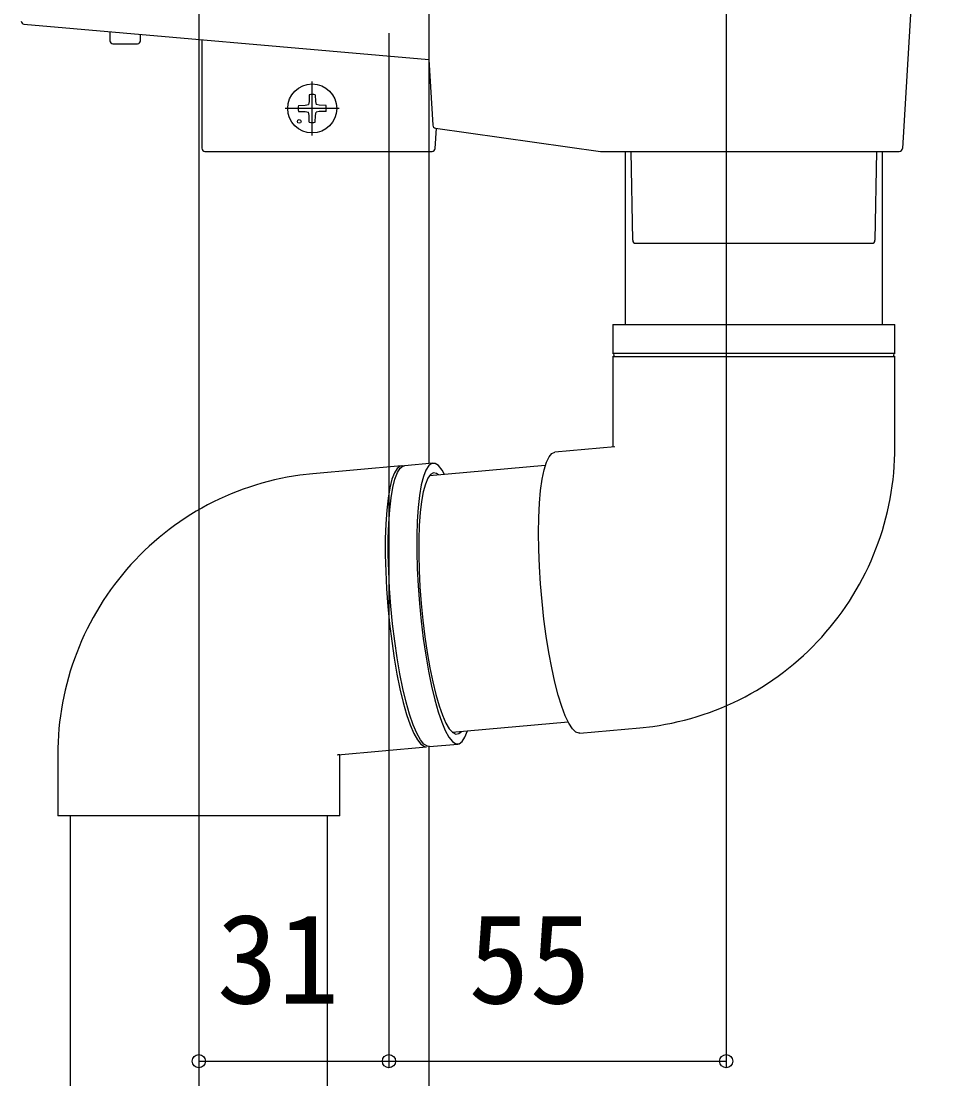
# Model space of a CAD drawing. Units: millimetres, scale not verified. Extents: x -875 to 875, y -1305 to 1298.
# Drawn here: x -429 to -279.5, y -1016.2 to -843.7 of the extents above; entities that cross this region are included whole.
import ezdxf
from ezdxf.enums import TextEntityAlignment as Align

# ---------------------------------------------------------------- set-up
doc = ezdxf.new("R2010")
doc.units = ezdxf.units.MM
doc.header["$LTSCALE"] = 8
for name, color, linetype in [('0-4_YKK_12', 2, 'Continuous'), ('0-5_YKK_13', 4, 'Continuous'), ('0-6_YKK_D', 6, 'Continuous')]:
    doc.layers.add(name, color=color, linetype=linetype)
doc.styles.add('ＭＳ ゴシック', font='')
doc.styles.get('ＭＳ ゴシック').set_extended_font_data('MS Gothic')

msp = doc.modelspace()

# ---------------------------------------------------------------- linework, layer by layer
at = {"layer": '0-4_YKK_12'}
for p, q in [((-400, -237.9), (-400, -1108.9)), ((-362.5, -961.987), (-362.5, -1108.9))]:
    msp.add_line(p, q, dxfattribs=at)
msp.add_lwpolyline([(-362.5, -797.406), (-362.5, -834.9), (-362.5, -864.9), (-362.5, -915.827)], dxfattribs=at)
at = {"layer": '0-5_YKK_13'}
for p, q in [((-279.5, -769.9), (-285.282, -864.431)), ((-428.509, -844.125), (-362.499, -849.9)), ((-414.5, -845.351), (-414.5, -846.851)), ((-409.5, -846.851), (-409.5, -845.788)), ((-399.5, -846.663), (-399.5, -864.4)), ((-414, -847.351), (-410, -847.351)), ((-362.5, -849.9), (-361.842, -860.653)), ((-381.5, -862.3), (-381.5, -853.5)), ((-382, -855.655), (-382.019, -856.763)), ((-381, -855.655), (-380.981, -856.763)), ((-383.745, -857.4), (-382.637, -857.381)), ((-382.637, -857.381), (-382.12, -857.28)), ((-382.019, -856.763), (-382.12, -857.28)), ((-380.981, -856.763), (-380.88, -857.28)), ((-380.363, -857.381), (-380.88, -857.28)), ((-379.255, -857.4), (-380.363, -857.381)), ((-377.1, -857.9), (-385.9, -857.9)), ((-383.745, -858.4), (-382.637, -858.419)), ((-382.637, -858.419), (-382.12, -858.52)), ((-382.019, -859.037), (-382.12, -858.52)), ((-382, -860.145), (-382.019, -859.037)), ((-381, -860.145), (-380.981, -859.037)), ((-380.981, -859.037), (-380.88, -858.52)), ((-380.363, -858.419), (-380.88, -858.52)), ((-379.255, -858.4), (-380.363, -858.419)), ((-361.471, -864.431), (-361.27, -861.138)), ((-361.413, -861.118), (-334.5, -864.9)), ((-399, -864.9), (-361.97, -864.9)), ((-334.5, -864.9), (-309.5, -864.9)), ((-330.5, -864.9), (-330.5, -893.124)), ((-329.247, -879.409), (-329.5, -864.9)), ((-309.5, -864.9), (-285.781, -864.9)), ((-289.5, -864.9), (-289.753, -879.409)), ((-288.5, -893.124), (-288.5, -864.9)), ((-328.747, -879.9), (-290.253, -879.9)), ((-332.5, -893.124), (-332.5, -897.874)), ((-332.5, -893.124), (-286.5, -893.124)), ((-286.5, -897.874), (-286.5, -893.124)), ((-313.746, -897.874), (-332.5, -897.874)), ((-332.5, -898.374), (-332.5, -913.124)), ((-332.5, -898.374), (-286.5, -898.374)), ((-286.5, -897.874), (-313.746, -897.874)), ((-286.5, -913.124), (-286.5, -898.374)), ((-332.174, -913.127), (-341.965, -913.999)), ((-366.964, -916.224), (-381.405, -917.51)), ((-361.823, -915.767), (-366.474, -916.181)), ((-343.506, -916.144), (-362.401, -917.826)), ((-358.676, -959.661), (-339.782, -957.979)), ((-337.886, -959.818), (-328.095, -958.946)), ((-377.326, -963.329), (-362.885, -962.043)), ((-362.395, -962), (-357.745, -961.586)), ((-423, -963.332), (-423, -973.332)), ((-377.395, -963.332), (-377.326, -963.329)), ((-377, -963.332), (-377.395, -963.332)), ((-377, -973.332), (-377, -963.332)), ((-377.395, -973.332), (-423, -973.332)), ((-421, -973.332), (-421, -1033.9)), ((-379, -1033.9), (-379, -973.332)), ((-377, -973.332), (-377.395, -973.332))]:
    msp.add_line(p, q, dxfattribs=at)
for points in [[(-337.886, -959.818), (-337.955, -959.821), (-338.503, -959.64), (-339.073, -959.101), (-339.657, -958.212), (-340.244, -956.987), (-340.827, -955.445), (-341.396, -953.611), (-341.941, -951.513), (-342.455, -949.186), (-342.928, -946.664), (-343.355, -943.989), (-343.727, -941.202), (-344.039, -938.347), (-344.287, -935.47), (-344.465, -932.615), (-344.572, -929.828), (-344.606, -927.153), (-344.566, -924.631), (-344.453, -922.303), (-344.268, -920.206), (-344.015, -918.372), (-343.697, -916.83), (-343.32, -915.605), (-342.889, -914.716), (-342.412, -914.177), (-341.965, -913.999)], [(-293.348, -937.369), (-292.802, -936.458), (-292.277, -935.534), (-291.774, -934.598), (-291.292, -933.651), (-290.832, -932.693), (-290.394, -931.725), (-289.979, -930.747), (-289.586, -929.759), (-289.216, -928.762), (-288.869, -927.758), (-288.545, -926.745), (-288.244, -925.725), (-287.967, -924.699), (-287.714, -923.666), (-287.484, -922.628), (-287.278, -921.585), (-287.096, -920.537), (-286.938, -919.485), (-286.805, -918.43), (-286.695, -917.372), (-286.609, -916.312), (-286.547, -915.25), (-286.512, -914.188), (-286.5, -913.124)], [(-366.801, -916.227), (-367.157, -916.267), (-367.655, -916.627), (-368.11, -917.343), (-368.515, -918.402), (-368.863, -919.788), (-369.149, -921.479), (-369.368, -923.449), (-369.517, -925.666), (-369.594, -928.096), (-369.597, -930.699), (-369.527, -933.436), (-369.384, -936.262), (-369.17, -939.134)], [(-362.395, -962), (-362.735, -961.957), (-363.295, -961.597), (-363.873, -960.881), (-364.46, -959.822), (-365.046, -958.436), (-365.623, -956.745), (-366.181, -954.775), (-366.712, -952.558), (-367.207, -950.128), (-367.657, -947.525), (-368.057, -944.788), (-368.4, -941.962), (-368.681, -939.09), (-368.894, -936.219), (-369.037, -933.392), (-369.108, -930.656), (-369.105, -928.052), (-369.028, -925.623), (-368.879, -923.406), (-368.659, -921.436), (-368.373, -919.745), (-368.025, -918.358), (-367.621, -917.299), (-367.166, -916.584), (-366.668, -916.223), (-366.474, -916.181)], [(-359.928, -917.606), (-360.346, -916.885), (-360.924, -916.17), (-361.484, -915.809), (-362.017, -915.809), (-362.515, -916.17), (-362.97, -916.885), (-363.375, -917.944), (-363.723, -919.331), (-364.009, -921.022), (-364.228, -922.992), (-364.377, -925.209), (-364.454, -927.638), (-364.457, -930.242), (-364.387, -932.978), (-364.244, -935.805), (-364.03, -938.676)], [(-381.405, -917.51), (-383.509, -917.752), (-384.557, -917.901), (-385.601, -918.079), (-386.64, -918.284), (-387.674, -918.515), (-388.703, -918.769), (-389.726, -919.046), (-390.741, -919.346), (-391.75, -919.67), (-392.751, -920.017), (-393.743, -920.389), (-394.727, -920.783), (-395.701, -921.2), (-396.665, -921.64), (-397.619, -922.102), (-398.562, -922.586), (-399.493, -923.093), (-400.413, -923.62), (-401.32, -924.17), (-402.214, -924.74), (-403.094, -925.331), (-403.961, -925.942), (-404.813, -926.573), (-405.651, -927.224), (-406.473, -927.894), (-407.279, -928.584), (-408.07, -929.291), (-408.843, -930.018), (-409.6, -930.761), (-410.34, -931.523), (-411.061, -932.301), (-411.765, -933.096), (-412.45, -933.907), (-413.116, -934.734), (-413.763, -935.576), (-414.39, -936.433), (-414.998, -937.304), (-415.585, -938.189), (-416.152, -939.087)], [(-360.892, -917.692), (-361.229, -917.456), (-361.743, -917.369), (-362.224, -917.631), (-362.665, -918.239), (-363.059, -919.182), (-363.4, -920.446), (-363.681, -922.009), (-363.897, -923.845), (-364.047, -925.925), (-364.126, -928.215), (-364.134, -930.676), (-364.071, -933.269), (-363.937, -935.95), (-363.735, -938.676)], [(-364.03, -938.676), (-363.75, -941.548), (-363.407, -944.374), (-363.007, -947.111), (-362.556, -949.714), (-362.061, -952.144), (-361.531, -954.361), (-360.973, -956.331), (-360.396, -958.022), (-359.809, -959.408), (-359.223, -960.467), (-358.645, -961.183), (-358.084, -961.543), (-357.551, -961.543), (-357.053, -961.183), (-356.598, -960.467), (-356.204, -959.441)], [(-363.735, -938.676), (-363.468, -941.402), (-363.141, -944.084), (-362.758, -946.676), (-362.327, -949.138), (-361.854, -951.427), (-361.347, -953.507), (-360.814, -955.344), (-360.265, -956.907), (-359.707, -958.17), (-359.151, -959.114), (-358.605, -959.722), (-358.079, -959.984), (-357.58, -959.896), (-357.168, -959.526)], [(-328.095, -958.946), (-325.991, -958.704), (-324.943, -958.555), (-323.899, -958.377), (-322.86, -958.172), (-321.826, -957.941), (-320.797, -957.687), (-319.774, -957.41), (-318.759, -957.11), (-317.75, -956.786), (-316.749, -956.439), (-315.757, -956.068), (-314.773, -955.673), (-313.799, -955.256), (-312.835, -954.816), (-311.881, -954.354), (-310.938, -953.87), (-310.007, -953.364), (-309.087, -952.836), (-308.18, -952.287), (-307.286, -951.717), (-306.406, -951.126), (-305.539, -950.514), (-304.687, -949.883), (-303.849, -949.232), (-303.027, -948.562), (-302.221, -947.873), (-301.43, -947.165), (-300.657, -946.439), (-299.9, -945.695), (-299.16, -944.933), (-298.439, -944.155), (-297.735, -943.36), (-297.05, -942.549), (-296.384, -941.722), (-295.737, -940.88), (-295.11, -940.024), (-294.502, -939.152), (-293.915, -938.267), (-293.348, -937.369)], [(-416.152, -939.087), (-416.698, -939.998), (-417.223, -940.922), (-417.726, -941.858), (-418.208, -942.805), (-418.668, -943.763), (-419.106, -944.731), (-419.521, -945.71), (-419.914, -946.697), (-420.284, -947.694), (-420.631, -948.699), (-420.955, -949.711), (-421.256, -950.731), (-421.533, -951.757), (-421.786, -952.79), (-422.016, -953.828), (-422.222, -954.871), (-422.404, -955.919), (-422.562, -956.971), (-422.695, -958.026), (-422.805, -959.084), (-422.891, -960.144), (-422.953, -961.206), (-422.988, -962.269), (-423, -963.332)], [(-369.17, -939.134), (-368.89, -942.005), (-368.547, -944.832), (-368.147, -947.568), (-367.696, -950.172), (-367.201, -952.601), (-366.671, -954.818), (-366.113, -956.788), (-365.536, -958.479), (-364.95, -959.866), (-364.363, -960.925), (-363.785, -961.64), (-363.225, -962.001), (-362.885, -962.043)]]:
    msp.add_lwpolyline(points, dxfattribs=at)
for centre, radius in [((-381.5, -857.9), 4), ((-383.621, -860.021), 0.3)]:
    msp.add_circle(centre, radius, dxfattribs=at)
for centre, radius, start, end in [((-428.465, -843.627), 0.5, 183.5, 265), ((-414, -846.851), 0.5, 180, 270), ((-410, -846.851), 0.5, 270, 0), ((-381.5, -857.9), 2.3, 77.44414, 102.55586), ((-381.5, -857.9), 2.3, 167.44414, 192.55586), ((-381.5, -857.9), 2.3, 347.44414, 12.55586), ((-381.5, -857.9), 2.3, 257.44414, 282.55586), ((-361.343, -860.623), 0.5, 183.5, 262), ((-399, -864.4), 0.5, 180, 270), ((-361.97, -864.4), 0.5, 270, 356.5), ((-285.781, -864.4), 0.5, 270, 356.5), ((-328.747, -879.4), 0.5, 181, 270), ((-290.253, -879.4), 0.5, 270, 359), ((-332.5, -898.124), 0.25, 270, 90), ((-286.5, -898.124), 0.25, 90, 270)]:
    msp.add_arc(centre, radius, start, end, dxfattribs=at)
at = {"layer": '0-6_YKK_D'}
for p, q in [((-314, -780.6), (-314, -1014.332)), ((-369, -845.6), (-369, -1014.332)), ((-369, -845.6), (-369, -1014.332)), ((-400, -1013.332), (-369, -1013.332)), ((-369, -1013.332), (-314, -1013.332))]:
    msp.add_line(p, q, dxfattribs=at)
for centre in [(-400, -1013.332), (-369, -1013.332), (-369, -1013.332), (-314, -1013.332)]:
    msp.add_circle(centre, 1.075, dxfattribs=at)

# ---------------------------------------------------------------- texts
at = {"layer": '0-6_YKK_D', "style": 'ＭＳ ゴシック'}
for s, p in [('31', (-397.057, -1008.332)), ('55', (-356.045, -1008.332))]:
    msp.add_text(s, height=14.66, dxfattribs=at).set_placement(p, align=Align.BOTTOM_LEFT)

doc.saveas('drawing.dxf')
